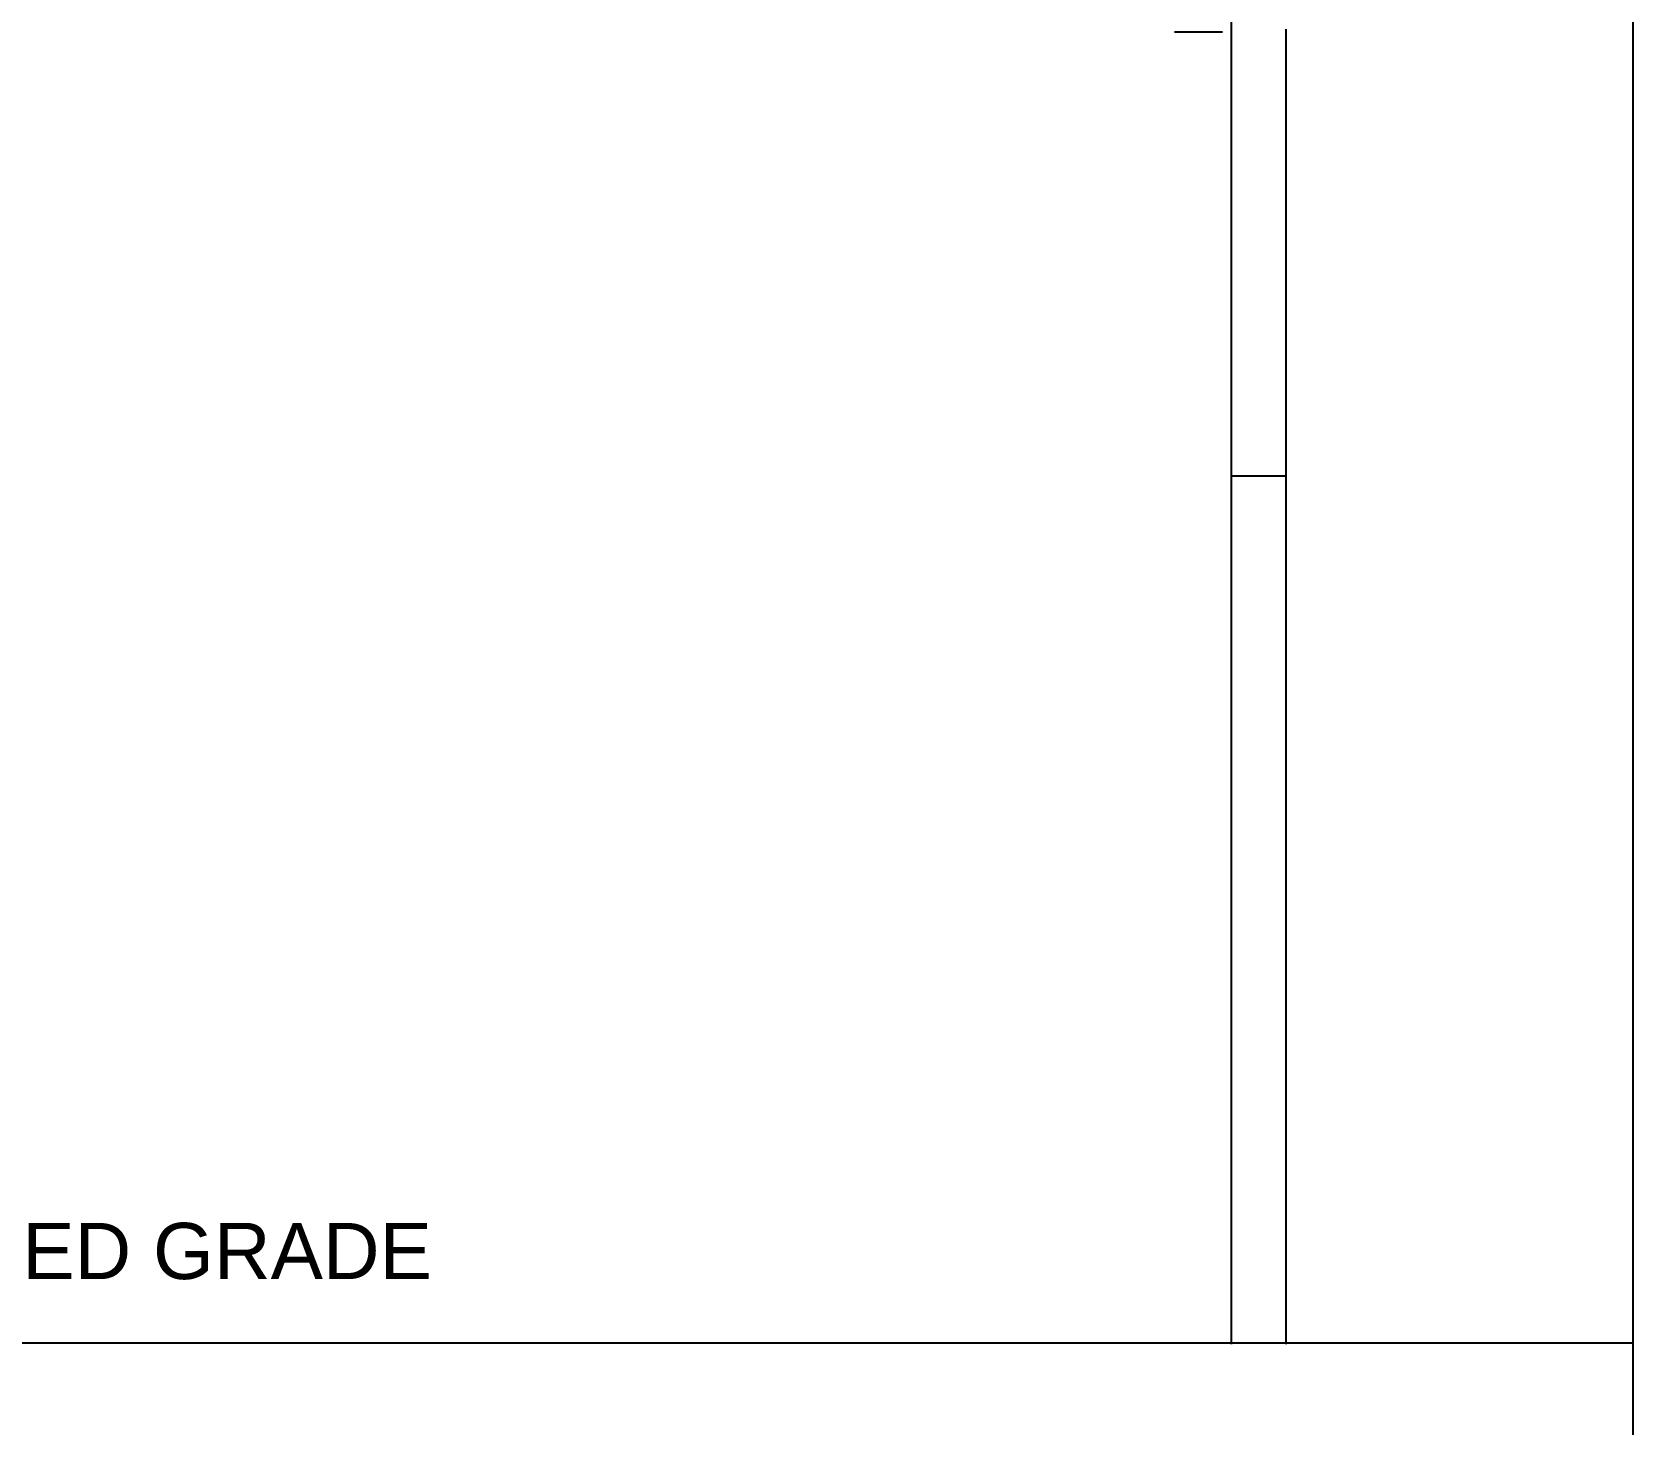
# Model space of a CAD drawing. Header units: feet. Extents: x 0.3 to 98.5, y -18.6 to 31.5.
# Drawn here: x 85.999 to 88.376, y -8.313 to -6.247 of the extents above; entities that cross this region are included whole.
import ezdxf

# ---------------------------------------------------------------- set-up
doc = ezdxf.new("R2010")
doc.units = ezdxf.units.FT
doc.header["$MEASUREMENT"] = 0
doc.layers.add('ATI_EARTH', color=34, linetype='Continuous')
doc.layers.add('G-ANNO-TEXT', color=1, linetype='Continuous')
doc.layers.add('G-NPLT', color=67, linetype='Continuous', plot=False)
doc.styles.add('NEI-A', font='arial.ttf')

msp = doc.modelspace()

# ---------------------------------------------------------------- linework, layer by layer
at = {"color": 7, "linetype": 'Continuous', "lineweight": 25}
for p, q in [((87.77832, -4.95649), (87.77832, -8.19363)), ((87.76537, -6.24716), (87.69415, -6.24716)), ((87.85931, -6.24311), (87.85931, -8.19363)), ((87.77832, -6.90568), (87.85931, -6.90568))]:
    msp.add_line(p, q, dxfattribs=at)
at = {"layer": 'ATI_EARTH', "color": 7}
msp.add_lwpolyline([(66.76685, -8.19176), (88.3762, -8.19176)], dxfattribs=at)
at = {"layer": 'G-NPLT'}
msp.add_lwpolyline([(88.37485, -12.80943), (88.37485, 10.31345)], dxfattribs=at)

# ---------------------------------------------------------------- texts
at = {"layer": 'G-ANNO-TEXT', "insert": (85.60263, -8.01362), "char_height": 0.0833333, "width": 0.9842349, "attachment_point": 1, "style": 'NEI-A', "bg_fill": 3, "box_fill_scale": 1.5, "bg_fill_color": 256, "bg_fill_transparency": 0}
msp.add_mtext('\\pt0.25;FINISHED GRADE', dxfattribs=at)

doc.saveas('drawing.dxf')
